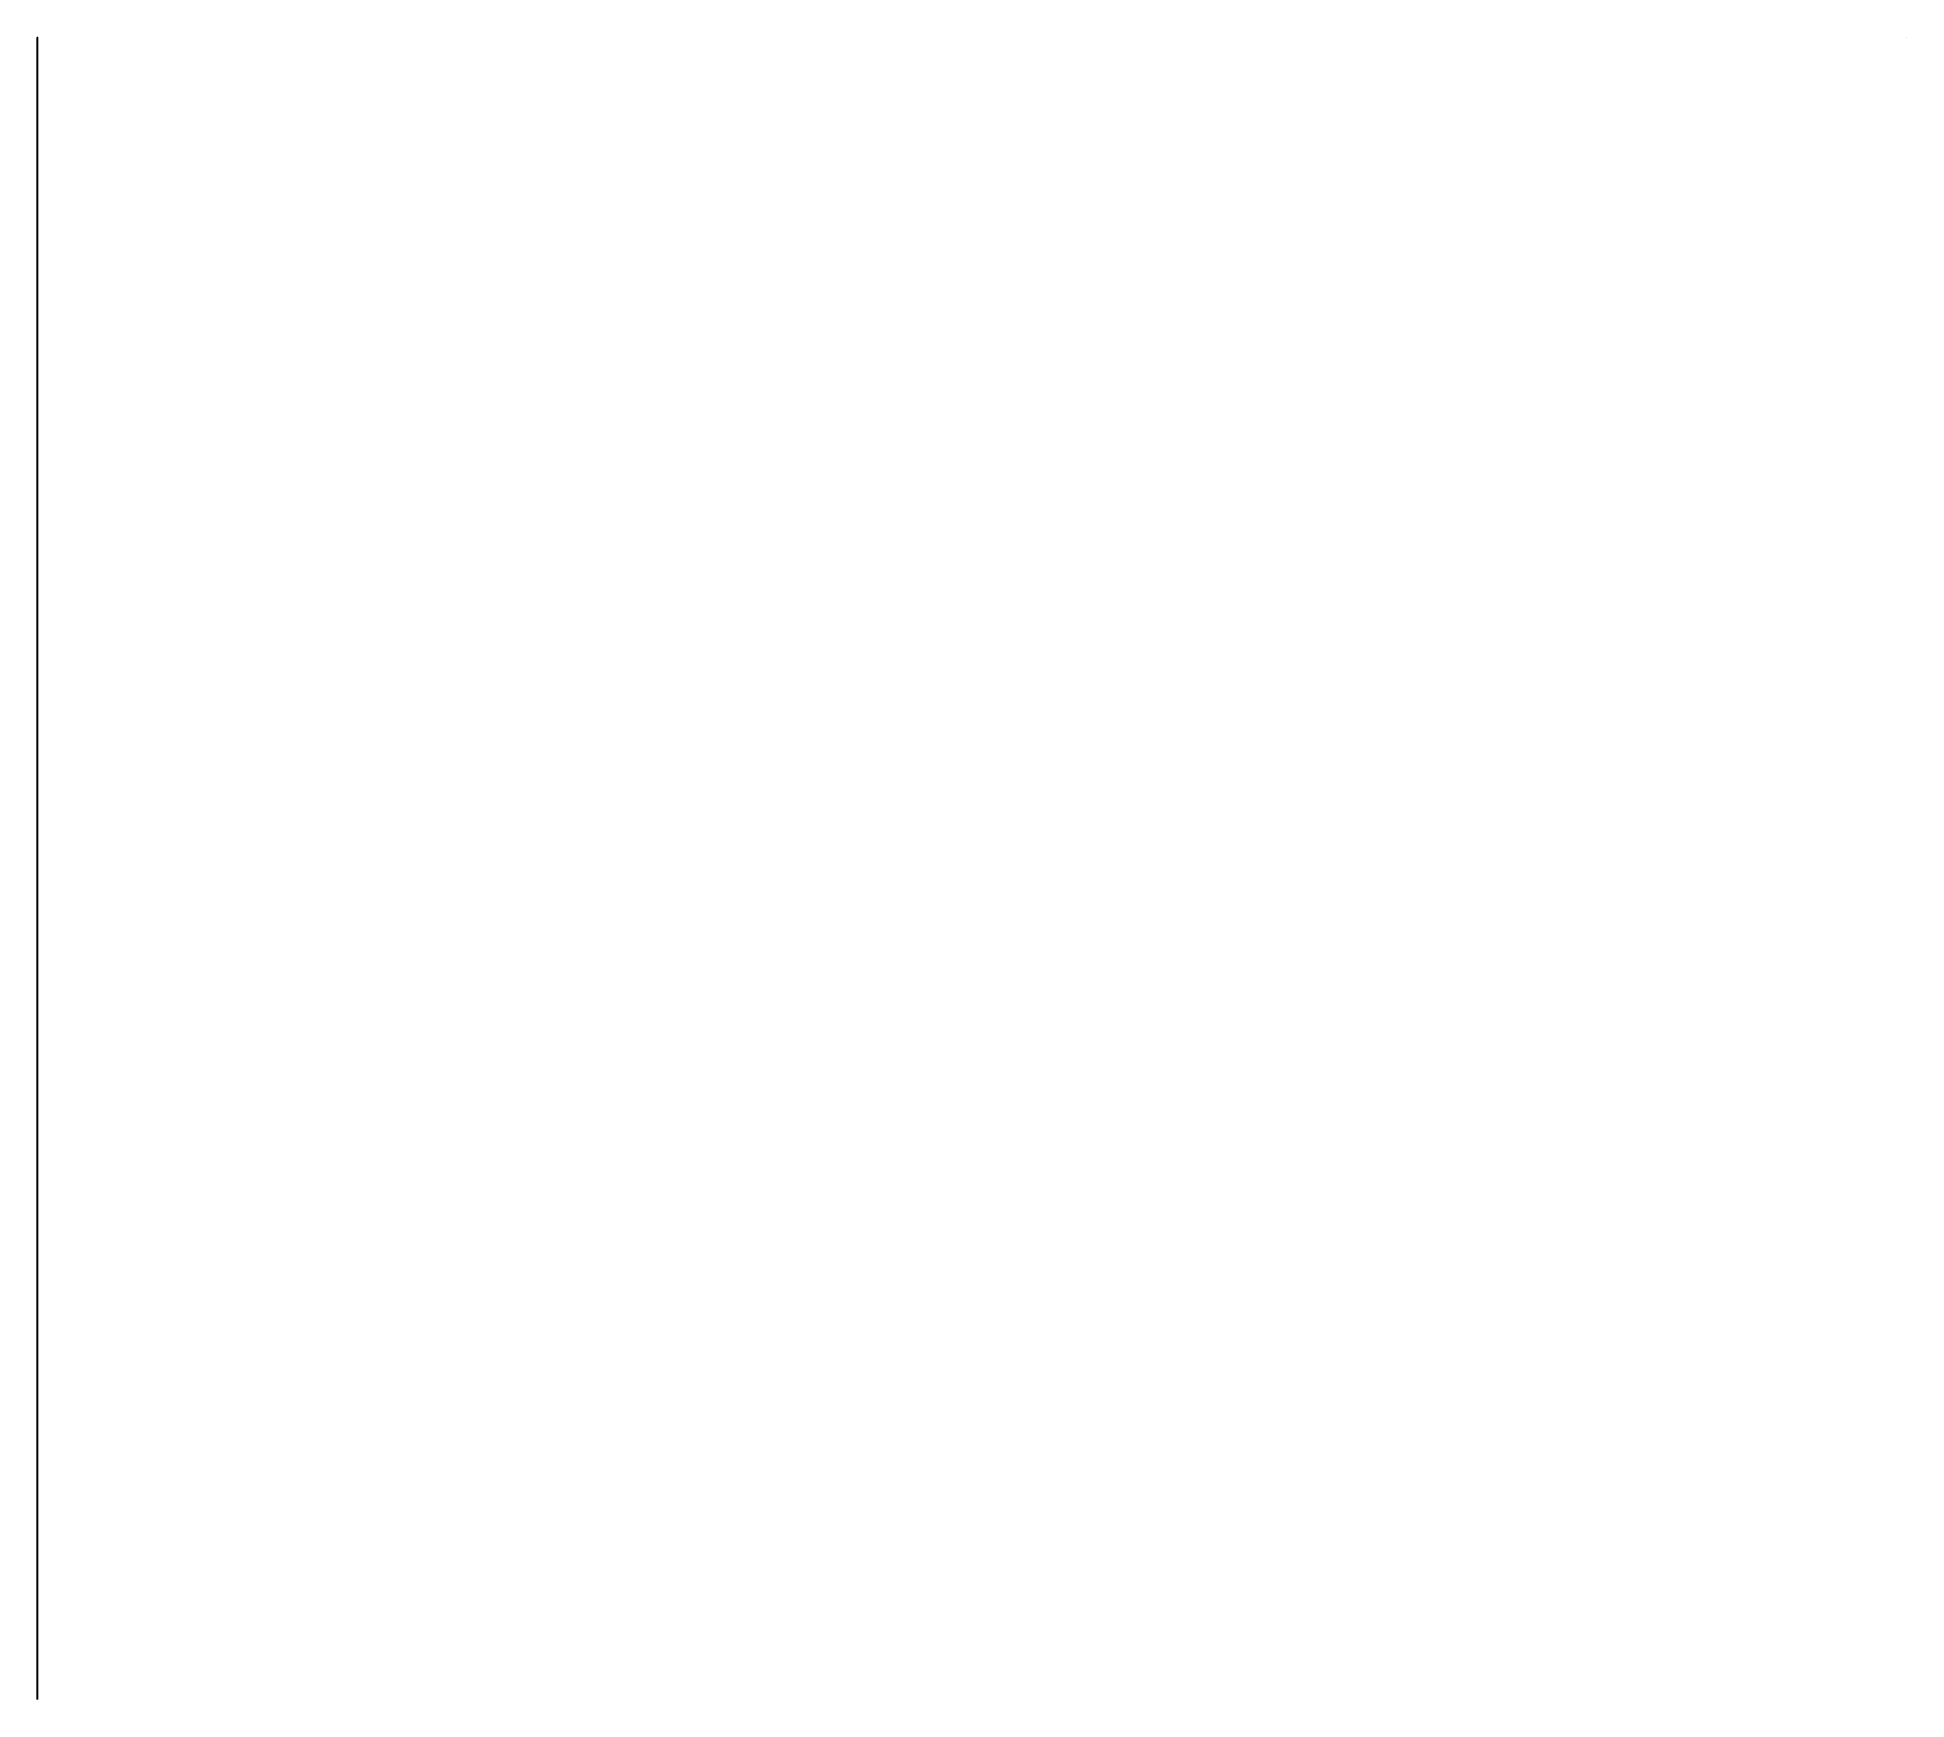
# Model space of a CAD drawing. Header units: millimetres. Extents: x -5 to 21.1, y -7.4 to 21.
# Drawn here: x 20 to 21.125, y -1 to 0 of the extents above.
import ezdxf

# ---------------------------------------------------------------- set-up
doc = ezdxf.new("R2010")
doc.units = ezdxf.units.MM
doc.header["$MEASUREMENT"] = 0
doc.styles.get("Standard").update_dxf_attribs({"font": 'Arial Regular.ttf'})

msp = doc.modelspace()

# ---------------------------------------------------------------- linework, layer by layer
at = {"extrusion": (0, -1, 2.22045e-16)}
for p, q in [((20, 0, 4), (20, 0)), ((20, 0, 3), (20, 0)), ((20, 0, 3), (20, 0, 4)), ((20, 0), (20, 0, 4)), ((21.125, 0, 4), (21.125, 0))]:
    msp.add_line(p, q, dxfattribs=at)
at = {"extrusion": (1, -1.01629e-32, 3.44509e-16)}
msp.add_line((20, -1), (20, 0), dxfattribs=at)
msp.add_open_spline([(20, 0), (20, 0, 2), (20, 0, 4)], degree=2)

# ---------------------------------------------------------------- texts
at = {"extrusion": (0, -1, 2.22045e-16)}
for s, p in [('cs', (20.0766, 2.6382)), ('Right', (20.0766, 3.0398))]:
    msp.add_text(s, height=0.25, dxfattribs=at).set_placement(p)

doc.saveas('drawing.dxf')
